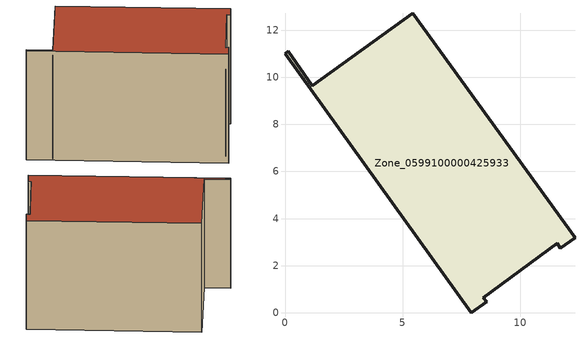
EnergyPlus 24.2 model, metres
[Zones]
Zone_0599100000425933
 floor ground (C_G): 11.57,2.94 8.42,0.63 8.56,0.47 7.91,0 0,11 0.14,11.1 1.16,9.65 5.43,12.72 12.32,3.18 11.69,2.73 z0
 wall outside (C_F): 1.16,9.65 0.14,11.1 0,11 7.91,0 8.56,0.47 8.42,0.63 11.57,2.94 11.69,2.73 12.32,3.18 5.43,12.72 1.16,9.65 z0:8.79
 roof outside (C_R): 8.56,0.47 8.42,0.63 11.57,2.94 11.69,2.73 12.32,3.18 5.43,12.72 1.16,9.65 0.14,11.1 0,11 7.91,0 z8.79
[BUILDING]
Pand.0599100000425933: North Axis=0; Terrain=City; Loads Convergence Tolerance Value=0.04; Temperature Convergence Tolerance Value=0.4; Solar Distribution=FullExterior; Maximum Number of Warmup Days=25; Minimum Number of Warmup Days=1
[Site:Location]
Rotterdam.The.Hague.AP_ZH_NLD Design_Conditions: Latitude=51.96; Longitude=4.45; Time Zone=1; Elevation=-4.5
[SITE:GROUNDTEMPERATURE:BUILDINGSURFACE]
18, 18, 18, 18, 18, 18, 18, 18, 18, 18, 18, 18
[MATERIAL] Thermal Absorptance=0.9; Solar Absorptance=0.7; Visible Absorptance=0.7
Name | Roughness | Thickness | Conductivity | Density | Specific Heat
G.TI.2006-2014 | MediumSmooth | 0.15 | 0.06 | 540 | 1210
F.TI.2006-2014 | Rough | 0.3 | 0.12 | 1920 | 840
R.TI.2006-2014 | MediumRough | 0.2 | 0.08 | 1500 | 1000
[CONSTRUCTION]
C_G: G.TI.2006-2014
C_F: F.TI.2006-2014
C_R: R.TI.2006-2014
[ZONE]
Zone_0599100000425933: Type=1; Multiplier=1; Ceiling Height=Autocalculate; Volume=Autocalculate; Floor Area=autocalculate; Part of Total Floor Area=Yes
[ZONEINFILTRATION:DESIGNFLOWRATE]
Infil_Zone_0599100000425933: Zone or ZoneList or Space or SpaceList=Zone_0599100000425933; Schedule=AlwaysOn; Design Flow Rate Calculation Method=Flow/Area; Flow Rate per Floor Area=0.0015; Constant Term Coefficient=1; Temperature Term Coefficient=0; Velocity Term Coefficient=0; Velocity Squared Term Coefficient=0
[HVACTEMPLATE:ZONE:IDEALLOADSAIRSYSTEM]
Zone_0599100000425933: Maximum Heating Supply Air Temperature=50; Minimum Cooling Supply Air Temperature=13; Maximum Heating Supply Air Humidity Ratio=0.0156; Minimum Cooling Supply Air Humidity Ratio=0.0077; Heating Limit=NoLimit; Cooling Limit=NoLimit; Dehumidification Control Type=ConstantSensibleHeatRatio; Cooling Sensible Heat Ratio=0.7; Dehumidification Setpoint=60; Humidification Control Type=None; Humidification Setpoint=30; Outdoor Air Method=None; Outdoor Air Flow Rate per Person=0.00944; Outdoor Air Flow Rate per Zone Floor Area=0; Outdoor Air Flow Rate per Zone=0; Demand Controlled Ventilation Type=None; Outdoor Air Economizer Type=NoEconomizer; Heat Recovery Type=None; Sensible Heat Recovery Effectiveness=0.7; Latent Heat Recovery Effectiveness=0.65
[ZONECONTROL:THERMOSTAT]
ThermostatControl_Zone_0599100000425933: Zone or ZoneList=Zone_0599100000425933; Control Type Schedule=DualSetpointControlType; Control 1=Thermostat_Zone_0599100000425933; Temperature Difference Between Cutout And Setpoint=0
[THERMOSTATSETPOINT:DUALSETPOINT]
Thermostat_Zone_0599100000425933: Heating Setpoint Temperature Schedule=HeatingSetpoint_Zone_0599100000425933; Cooling Setpoint Temperature Schedule=CoolingSetpoint_Zone_0599100000425933
[SCHEDULE:COMPACT]
HeatingSetpoint_Zone_0599100000425933: Through: 12/31, For: AllDays, Until: 24:00, 21
CoolingSetpoint_Zone_0599100000425933: Through: 12/31, For: AllDays, Until: 24:00, 24
DualSetpointControlType: Through: 12/31, For: AllDays, Until: 24:00, 4
AlwaysOn: Through: 12/31, For: AllDays, Until: 24:00, 1
